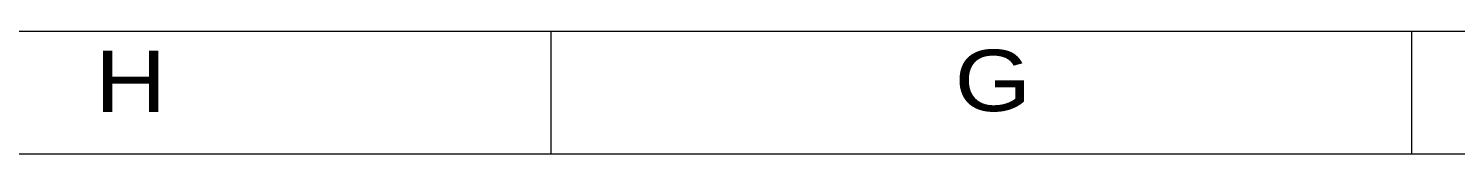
# Model space of a CAD drawing. Header units: inches. Extents: x 0 to 40, y 35.9 to 64.1.
# Drawn here: x 4.15 to 11.96, y 63.47 to 64.14 of the extents above; entities that cross this region are included whole.
import ezdxf

# ---------------------------------------------------------------- set-up
doc = ezdxf.new("R2010")
doc.units = ezdxf.units.IN
doc.header["$MEASUREMENT"] = 0

# ---------------------------------------------------------------- blocks, each defined once
blk = doc.blocks.new('block 3710')
at = {"lineweight": 0}
blk.add_lwpolyline([(0.0118, 64.1411), (39.9933, 64.1411)], dxfattribs=at)
blk = doc.blocks.new('block 3711')
at = {"lineweight": 0}
blk.add_lwpolyline([(0.6849, 63.468), (39.3201, 63.468)], dxfattribs=at)
blk = doc.blocks.new('block 3730')
at = {"lineweight": 0}
blk.add_lwpolyline([(11.7235, 63.468), (11.7235, 64.1411)], dxfattribs=at)
blk = doc.blocks.new('block 3733')
at = {"lineweight": 0}
blk.add_lwpolyline([(7.0119, 63.468), (7.0119, 64.1411)], dxfattribs=at)
blk = doc.blocks.new('block 3746')
at = {"color": 2, "true_color": 0xffff00, "insert": (4.5155, 63.6977), "char_height": 0.336544, "attachment_point": 7}
blk.add_mtext('\\fAdobe Song Std L|b0|i0|c0|p34;\\W1.2;H', dxfattribs=at)
blk = doc.blocks.new('block 3747')
at = {"color": 2, "true_color": 0xffff00, "insert": (9.2203, 63.6977), "char_height": 0.336544, "attachment_point": 7}
blk.add_mtext('\\fAdobe Song Std L|b0|i0|c0|p34;\\W1.2;G', dxfattribs=at)
blk = doc.blocks.new('block 3705')
for name in ['block 3710', 'block 3733', 'block 3730', 'block 3747', 'block 3746', 'block 3711']:
    blk.add_blockref(name, (0, 0))

msp = doc.modelspace()

# ---------------------------------------------------------------- block references
msp.add_blockref('block 3705', (0, 0))

doc.saveas('drawing.dxf')
